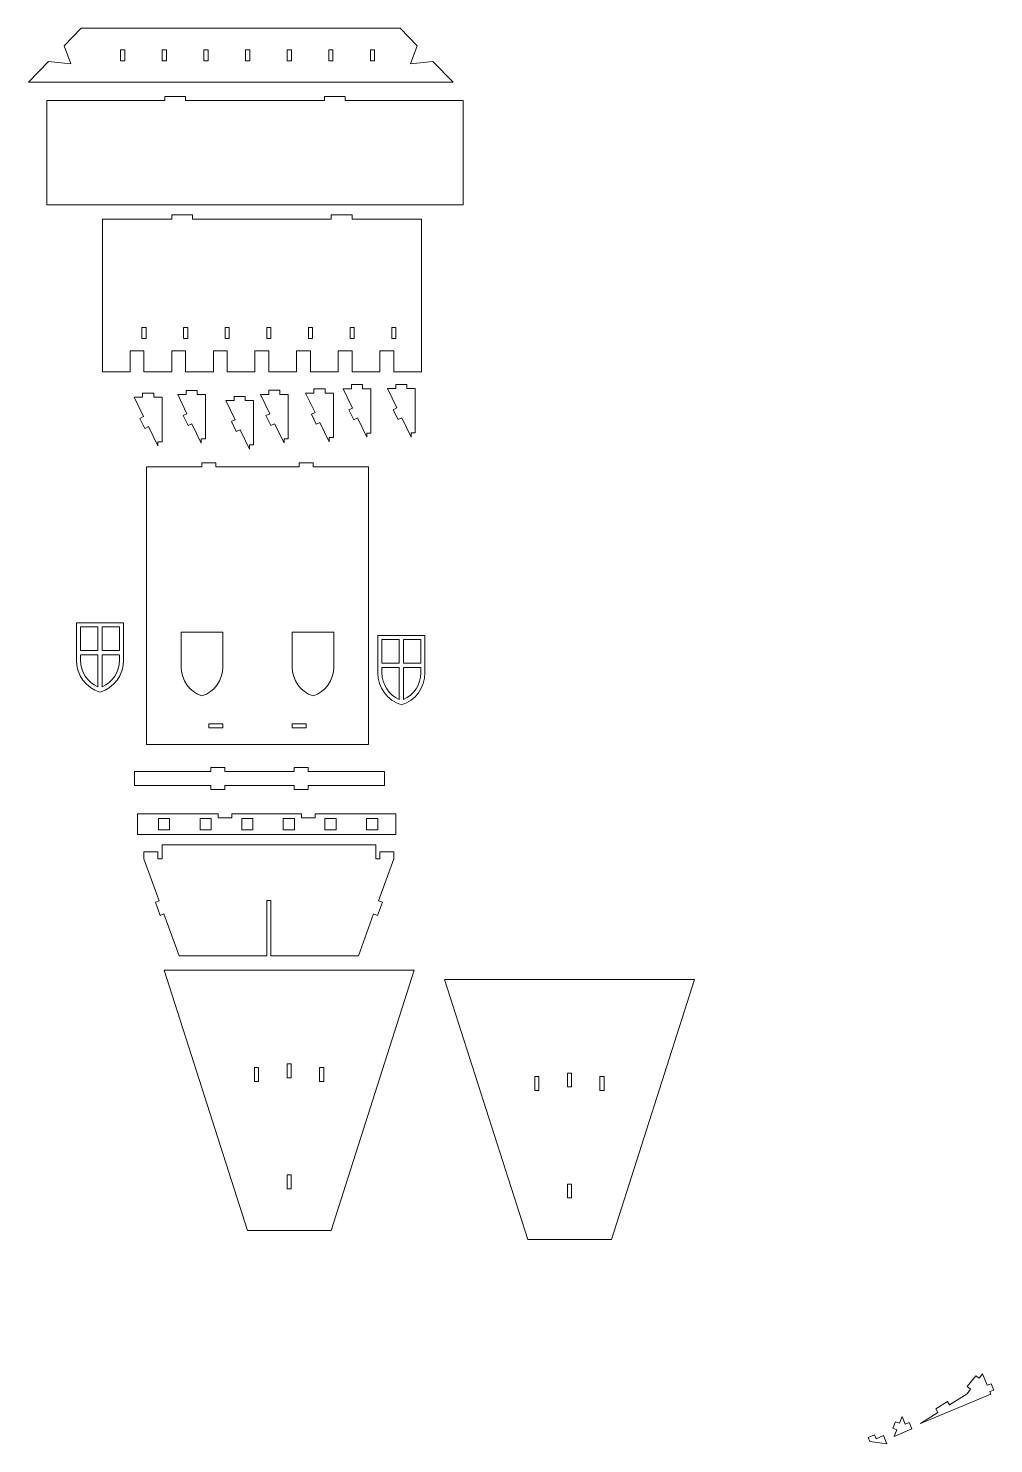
# Model space of a CAD drawing. Header units: millimetres. Extents: x -5563 to 1495, y -1833 to 2679.
# Drawn here: x -1004 to -309, y -625 to 395 of the extents above; entities that cross this region are included whole.
import ezdxf

# ---------------------------------------------------------------- set-up
doc = ezdxf.new("R2010")
doc.units = ezdxf.units.MM

msp = doc.modelspace()

# ---------------------------------------------------------------- linework, layer by layer
at = {"color": 7, "linetype": 'Continuous', "lineweight": 15}
for p, q in [((-966.2, 395.3), (-978.5, 382.7)), ((-736.2, 395.3), (-966.2, 395.3)), ((-724, 382.7), (-736.2, 395.3)), ((-973.7, 369.7), (-978.5, 382.7)), ((-934.7, 379.8), (-937.7, 379.8)), ((-937.7, 379.8), (-937.7, 371.8)), ((-934.7, 371.8), (-934.7, 379.8)), ((-904.7, 379.8), (-907.7, 379.8)), ((-907.7, 379.8), (-907.7, 371.8)), ((-904.7, 371.8), (-904.7, 379.8)), ((-874.7, 379.8), (-877.7, 379.8)), ((-877.7, 379.8), (-877.7, 371.8)), ((-874.7, 371.8), (-874.7, 379.8)), ((-844.7, 379.8), (-847.7, 379.8)), ((-847.7, 379.8), (-847.7, 371.8)), ((-844.7, 371.8), (-844.7, 379.8)), ((-814.7, 379.8), (-817.7, 379.8)), ((-817.7, 379.8), (-817.7, 371.8)), ((-814.7, 371.8), (-814.7, 379.8)), ((-784.7, 379.8), (-787.7, 379.8)), ((-787.7, 379.8), (-787.7, 371.8)), ((-784.7, 371.8), (-784.7, 379.8)), ((-754.7, 379.8), (-757.7, 379.8)), ((-757.7, 379.8), (-757.7, 371.8)), ((-754.7, 371.8), (-754.7, 379.8)), ((-724, 382.7), (-728.8, 369.7)), ((-989.7, 371.3), (-1004.2, 356.4)), ((-989.7, 371.3), (-973.7, 369.7)), ((-937.7, 371.8), (-934.7, 371.8)), ((-907.7, 371.8), (-904.7, 371.8)), ((-877.7, 371.8), (-874.7, 371.8)), ((-847.7, 371.8), (-844.7, 371.8)), ((-817.7, 371.8), (-814.7, 371.8)), ((-787.7, 371.8), (-784.7, 371.8)), ((-757.7, 371.8), (-754.7, 371.8)), ((-728.8, 369.7), (-712.8, 371.3)), ((-698.2, 356.4), (-712.8, 371.3)), ((-1004.2, 356.4), (-698.2, 356.4)), ((-990.9, 268.2), (-990.9, 343.2)), ((-990.9, 343.2), (-905.9, 343.2)), ((-905.9, 346.2), (-905.9, 343.2)), ((-890.9, 346.2), (-905.9, 346.2)), ((-890.9, 343.2), (-890.9, 346.2)), ((-890.9, 343.2), (-790.9, 343.2)), ((-775.9, 346.2), (-790.9, 346.2)), ((-790.9, 346.2), (-790.9, 343.2)), ((-775.9, 343.2), (-775.9, 346.2)), ((-775.9, 343.2), (-690.9, 343.2)), ((-690.9, 268.2), (-690.9, 343.2)), ((-990.9, 268.2), (-690.9, 268.2)), ((-950.9, 147.8), (-950.9, 257.8)), ((-950.9, 257.8), (-900.9, 257.8)), ((-885.9, 260.8), (-900.9, 260.8)), ((-900.9, 260.8), (-900.9, 257.8)), ((-885.9, 257.8), (-885.9, 260.8)), ((-885.9, 257.8), (-785.9, 257.8)), ((-785.9, 260.8), (-785.9, 257.8)), ((-770.9, 260.8), (-785.9, 260.8)), ((-770.9, 257.8), (-770.9, 260.8)), ((-770.9, 257.8), (-720.9, 257.8)), ((-720.9, 147.8), (-720.9, 257.8)), ((-919.4, 179.8), (-922.4, 179.8)), ((-922.4, 179.8), (-922.4, 171.8)), ((-919.4, 171.8), (-919.4, 179.8)), ((-889.4, 179.8), (-892.4, 179.8)), ((-892.4, 179.8), (-892.4, 171.8)), ((-889.4, 171.8), (-889.4, 179.8)), ((-859.4, 179.8), (-862.4, 179.8)), ((-862.4, 179.8), (-862.4, 171.8)), ((-859.4, 171.8), (-859.4, 179.8)), ((-829.4, 179.8), (-832.4, 179.8)), ((-832.4, 179.8), (-832.4, 171.8)), ((-829.4, 171.8), (-829.4, 179.8)), ((-799.4, 179.8), (-802.4, 179.8)), ((-802.4, 179.8), (-802.4, 171.8)), ((-799.4, 171.8), (-799.4, 179.8)), ((-769.4, 179.8), (-772.4, 179.8)), ((-772.4, 179.8), (-772.4, 171.8)), ((-769.4, 171.8), (-769.4, 179.8)), ((-739.4, 179.8), (-742.4, 179.8)), ((-742.4, 179.8), (-742.4, 171.8)), ((-739.4, 171.8), (-739.4, 179.8)), ((-922.4, 171.8), (-919.4, 171.8)), ((-892.4, 171.8), (-889.4, 171.8)), ((-862.4, 171.8), (-859.4, 171.8)), ((-832.4, 171.8), (-829.4, 171.8)), ((-802.4, 171.8), (-799.4, 171.8)), ((-772.4, 171.8), (-769.4, 171.8)), ((-742.4, 171.8), (-739.4, 171.8)), ((-930.9, 147.8), (-930.9, 162.8)), ((-930.9, 162.8), (-920.9, 162.8)), ((-920.9, 162.8), (-920.9, 147.8)), ((-900.9, 162.8), (-890.9, 162.8)), ((-900.9, 147.8), (-900.9, 162.8)), ((-890.9, 162.8), (-890.9, 147.8)), ((-870.9, 162.8), (-860.9, 162.8)), ((-870.9, 147.8), (-870.9, 162.8)), ((-860.9, 162.8), (-860.9, 147.8)), ((-840.9, 162.8), (-830.9, 162.8)), ((-840.9, 147.8), (-840.9, 162.8)), ((-830.9, 162.8), (-830.9, 147.8)), ((-810.9, 162.8), (-800.9, 162.8)), ((-810.9, 147.8), (-810.9, 162.8)), ((-800.9, 162.8), (-800.9, 147.8)), ((-780.9, 162.8), (-770.9, 162.8)), ((-780.9, 147.8), (-780.9, 162.8)), ((-770.9, 162.8), (-770.9, 147.8)), ((-750.9, 162.8), (-740.9, 162.8)), ((-750.9, 147.8), (-750.9, 162.8)), ((-740.9, 162.8), (-740.9, 147.8)), ((-950.9, 147.8), (-930.9, 147.8)), ((-920.9, 147.8), (-900.9, 147.8)), ((-890.9, 147.8), (-870.9, 147.8)), ((-860.9, 147.8), (-840.9, 147.8)), ((-830.9, 147.8), (-810.9, 147.8)), ((-800.9, 147.8), (-780.9, 147.8)), ((-770.9, 147.8), (-750.9, 147.8)), ((-740.9, 147.8), (-720.9, 147.8)), ((-890.6, 134.4), (-882.6, 134.4)), ((-890.6, 131.4), (-890.6, 134.4)), ((-882.6, 134.4), (-882.6, 131.4)), ((-831, 131.5), (-831, 134.5)), ((-831, 134.5), (-823, 134.5)), ((-823, 134.5), (-823, 131.5)), ((-798.4, 132.4), (-798.4, 135.4)), ((-798.4, 135.4), (-790.4, 135.4)), ((-790.4, 135.4), (-790.4, 132.4)), ((-770.6, 121.6), (-777.4, 135.6)), ((-777.4, 135.6), (-771.4, 135.6)), ((-771.4, 135.6), (-771.4, 138.6)), ((-771.4, 138.6), (-763.4, 138.6)), ((-763.4, 138.6), (-763.4, 135.6)), ((-763.4, 135.6), (-757.4, 135.6)), ((-757.4, 135.6), (-757.4, 103.6)), ((-745.4, 135.7), (-739.4, 135.7)), ((-738.6, 121.8), (-745.4, 135.7)), ((-739.4, 135.7), (-739.4, 138.7)), ((-739.4, 138.7), (-731.4, 138.7)), ((-731.4, 138.7), (-731.4, 135.7)), ((-731.4, 135.7), (-725.4, 135.7)), ((-725.4, 135.7), (-725.4, 103.7)), ((-927.9, 129.4), (-921.9, 129.4)), ((-921.2, 115.5), (-927.9, 129.4)), ((-921.9, 129.4), (-921.9, 132.4)), ((-921.9, 132.4), (-913.9, 132.4)), ((-913.9, 132.4), (-913.9, 129.4)), ((-913.9, 129.4), (-907.9, 129.4)), ((-907.9, 129.4), (-907.9, 97.4)), ((-896.6, 131.4), (-890.6, 131.4)), ((-889.9, 117.5), (-896.6, 131.4)), ((-882.6, 131.4), (-876.6, 131.4)), ((-876.6, 131.4), (-876.6, 99.4)), ((-855.2, 113.2), (-861.9, 127.1)), ((-861.9, 127.1), (-855.9, 127.1)), ((-855.9, 127.1), (-855.9, 130.1)), ((-855.9, 130.1), (-847.9, 130.1)), ((-847.9, 130.1), (-847.9, 127.1)), ((-847.9, 127.1), (-841.9, 127.1)), ((-841.9, 127.1), (-841.9, 95.1)), ((-837, 131.5), (-831, 131.5)), ((-830.3, 117.6), (-837, 131.5)), ((-823, 131.5), (-817, 131.5)), ((-817, 131.5), (-817, 99.5)), ((-804.4, 132.4), (-798.4, 132.4)), ((-797.6, 118.5), (-804.4, 132.4)), ((-790.4, 132.4), (-784.4, 132.4)), ((-784.4, 132.4), (-784.4, 100.4)), ((-923.9, 114.2), (-921.2, 115.5)), ((-920.4, 107), (-923.9, 114.2)), ((-892.6, 116.2), (-889.9, 117.5)), ((-889.1, 109), (-892.6, 116.2)), ((-857.9, 111.9), (-855.2, 113.2)), ((-833, 116.3), (-830.3, 117.6)), ((-829.5, 109.1), (-833, 116.3)), ((-800.3, 117.2), (-797.6, 118.5)), ((-796.8, 110), (-800.3, 117.2)), ((-773.3, 120.3), (-770.6, 121.6)), ((-769.8, 113.1), (-773.3, 120.3)), ((-767.1, 114.5), (-769.8, 113.1)), ((-760.4, 100.6), (-767.1, 114.5)), ((-741.3, 120.5), (-738.6, 121.8)), ((-737.8, 113.3), (-741.3, 120.5)), ((-735.1, 114.6), (-737.8, 113.3)), ((-728.4, 100.7), (-735.1, 114.6)), ((-917.7, 108.3), (-920.4, 107)), ((-910.9, 94.4), (-917.7, 108.3)), ((-886.4, 110.3), (-889.1, 109)), ((-879.6, 96.4), (-886.4, 110.3)), ((-854.4, 104.7), (-857.9, 111.9)), ((-851.7, 106), (-854.4, 104.7)), ((-844.9, 92.1), (-851.7, 106)), ((-826.8, 110.4), (-829.5, 109.1)), ((-820, 96.5), (-826.8, 110.4)), ((-794.2, 111.3), (-796.8, 110)), ((-787.4, 97.4), (-794.2, 111.3)), ((-757.4, 103.6), (-760.4, 103.6)), ((-760.4, 103.6), (-760.4, 100.6)), ((-725.4, 103.7), (-728.4, 103.7)), ((-728.4, 103.7), (-728.4, 100.7)), ((-907.9, 97.4), (-910.9, 97.4)), ((-910.9, 97.4), (-910.9, 94.4)), ((-876.6, 99.4), (-879.6, 99.4)), ((-879.6, 99.4), (-879.6, 96.4)), ((-844.9, 95.1), (-844.9, 92.1)), ((-841.9, 95.1), (-844.9, 95.1)), ((-817, 99.5), (-820, 99.5)), ((-820, 99.5), (-820, 96.5)), ((-784.4, 100.4), (-787.4, 100.4)), ((-787.4, 100.4), (-787.4, 97.4)), ((-869.1, 82.2), (-879.1, 82.2)), ((-879.1, 82.2), (-879.1, 79.2)), ((-869.1, 79.2), (-869.1, 82.2)), ((-809.1, 82.2), (-809.1, 79.2)), ((-799.1, 82.2), (-809.1, 82.2)), ((-799.1, 79.2), (-799.1, 82.2)), ((-919.1, -120.8), (-919.1, 79.2)), ((-919.1, 79.2), (-879.1, 79.2)), ((-869.1, 79.2), (-809.1, 79.2)), ((-799.1, 79.2), (-759.1, 79.2)), ((-759.1, -120.8), (-759.1, 79.2)), ((-969.6, -33.1), (-969.6, -60.1)), ((-935.6, -33.1), (-969.6, -33.1)), ((-966.6, -36.1), (-966.6, -53.1)), ((-954.1, -36.1), (-966.6, -36.1)), ((-954.1, -53.1), (-954.1, -36.1)), ((-951.1, -36.1), (-951.1, -53.1)), ((-938.6, -36.1), (-951.1, -36.1)), ((-938.6, -53.1), (-938.6, -36.1)), ((-935.6, -60.1), (-935.6, -33.1)), ((-894.1, -39.9), (-864.1, -39.9)), ((-894.1, -64.9), (-894.1, -39.9)), ((-864.1, -39.9), (-864.1, -64.9)), ((-814.1, -64.9), (-814.1, -39.9)), ((-814.1, -39.9), (-784.1, -39.9)), ((-784.1, -39.9), (-784.1, -64.9)), ((-752.4, -42.2), (-752.4, -69.2)), ((-718.4, -42.2), (-752.4, -42.2)), ((-736.9, -45.2), (-749.4, -45.2)), ((-749.4, -45.2), (-749.4, -62.2)), ((-736.9, -62.2), (-736.9, -45.2)), ((-721.4, -45.2), (-733.9, -45.2)), ((-733.9, -45.2), (-733.9, -62.2)), ((-721.4, -62.2), (-721.4, -45.2)), ((-718.4, -69.2), (-718.4, -42.2)), ((-966.6, -53.1), (-954.1, -53.1)), ((-966.6, -56.1), (-966.6, -60.1)), ((-954.1, -56.1), (-966.6, -56.1)), ((-954.1, -79.3), (-954.1, -56.1)), ((-951.1, -53.1), (-938.6, -53.1)), ((-938.6, -56.1), (-951.1, -56.1)), ((-951.1, -56.1), (-951.1, -79.3)), ((-938.6, -60.1), (-938.6, -56.1)), ((-749.4, -62.2), (-736.9, -62.2)), ((-736.9, -65.2), (-749.4, -65.2)), ((-749.4, -65.2), (-749.4, -69.2)), ((-736.9, -88.4), (-736.9, -65.2)), ((-733.9, -62.2), (-721.4, -62.2)), ((-721.4, -65.2), (-733.9, -65.2)), ((-733.9, -65.2), (-733.9, -88.4)), ((-721.4, -69.2), (-721.4, -65.2)), ((-874.1, -105.8), (-864.1, -105.8)), ((-874.1, -108.8), (-874.1, -105.8)), ((-874.1, -108.8), (-864.1, -108.8)), ((-864.1, -108.8), (-864.1, -105.8)), ((-814.1, -105.8), (-804.1, -105.8)), ((-814.1, -108.8), (-814.1, -105.8)), ((-814.1, -108.8), (-804.1, -108.8)), ((-804.1, -108.8), (-804.1, -105.8)), ((-919.1, -120.8), (-759.1, -120.8)), ((-927.7, -150.3), (-927.7, -140.3)), ((-927.7, -140.3), (-872.7, -140.3)), ((-872.7, -137.3), (-872.7, -140.3)), ((-862.7, -137.3), (-872.7, -137.3)), ((-862.7, -140.3), (-862.7, -137.3)), ((-862.7, -140.3), (-812.7, -140.3)), ((-812.7, -137.3), (-812.7, -140.3)), ((-802.7, -137.3), (-812.7, -137.3)), ((-802.7, -140.3), (-802.7, -137.3)), ((-802.7, -140.3), (-747.7, -140.3)), ((-747.7, -150.3), (-747.7, -140.3)), ((-927.7, -150.3), (-872.7, -150.3)), ((-872.7, -150.3), (-872.7, -153.3)), ((-862.7, -153.3), (-862.7, -150.3)), ((-862.7, -150.3), (-812.7, -150.3)), ((-812.7, -150.3), (-812.7, -153.3)), ((-802.7, -150.3), (-747.7, -150.3)), ((-802.7, -153.3), (-802.7, -150.3)), ((-872.7, -153.3), (-862.7, -153.3)), ((-812.7, -153.3), (-802.7, -153.3)), ((-925.5, -170.7), (-867.5, -170.7)), ((-925.5, -185.7), (-925.5, -170.7)), ((-867.5, -173.7), (-867.5, -170.7)), ((-857.5, -173.7), (-857.5, -170.7)), ((-857.5, -170.7), (-807.5, -170.7)), ((-807.5, -173.7), (-807.5, -170.7)), ((-797.5, -173.7), (-797.5, -170.7)), ((-797.5, -170.7), (-739.5, -170.7)), ((-739.5, -170.7), (-739.5, -185.7)), ((-910.5, -174.2), (-902.5, -174.2)), ((-910.5, -182.2), (-910.5, -174.2)), ((-902.5, -182.2), (-910.5, -182.2)), ((-902.5, -174.2), (-902.5, -182.2)), ((-880.5, -182.2), (-880.5, -174.2)), ((-880.5, -174.2), (-872.5, -174.2)), ((-872.5, -182.2), (-880.5, -182.2)), ((-872.5, -174.2), (-872.5, -182.2)), ((-867.5, -173.7), (-857.5, -173.7)), ((-850.5, -174.2), (-842.5, -174.2)), ((-850.5, -182.2), (-850.5, -174.2)), ((-842.5, -182.2), (-850.5, -182.2)), ((-842.5, -174.2), (-842.5, -182.2)), ((-820.5, -174.2), (-812.5, -174.2)), ((-820.5, -182.2), (-820.5, -174.2)), ((-812.5, -182.2), (-820.5, -182.2)), ((-812.5, -174.2), (-812.5, -182.2)), ((-807.5, -173.7), (-797.5, -173.7)), ((-790.5, -182.2), (-790.5, -174.2)), ((-790.5, -174.2), (-782.5, -174.2)), ((-782.5, -182.2), (-790.5, -182.2)), ((-782.5, -174.2), (-782.5, -182.2)), ((-760.5, -174.2), (-752.5, -174.2)), ((-760.5, -182.2), (-760.5, -174.2)), ((-752.5, -182.2), (-760.5, -182.2)), ((-752.5, -174.2), (-752.5, -182.2)), ((-739.5, -185.7), (-925.5, -185.7)), ((-907.9, -193.1), (-753.9, -193.1)), ((-907.9, -203.1), (-907.9, -193.1)), ((-753.9, -193.1), (-753.9, -203.1)), ((-920.9, -203.1), (-920.9, -198.1)), ((-920.9, -198.1), (-910.9, -198.1)), ((-909.9, -233.4), (-920.9, -203.1)), ((-910.9, -198.1), (-910.9, -203.1)), ((-910.9, -203.1), (-907.9, -203.1)), ((-753.9, -203.1), (-750.9, -203.1)), ((-740.9, -203.1), (-752, -233.4)), ((-750.9, -203.1), (-750.9, -198.1)), ((-750.9, -198.1), (-740.9, -198.1)), ((-740.9, -198.1), (-740.9, -203.1)), ((-912.7, -234.5), (-909.9, -233.4)), ((-909.3, -243.9), (-912.7, -234.5)), ((-829.4, -233.1), (-832.4, -233.1)), ((-832.4, -233.1), (-832.4, -273.1)), ((-829.4, -273.1), (-829.4, -233.1)), ((-749.1, -234.5), (-752.6, -243.9)), ((-752, -233.4), (-749.1, -234.5)), ((-906.5, -242.8), (-909.3, -243.9)), ((-895.5, -273.1), (-906.5, -242.8)), ((-755.4, -242.8), (-766.4, -273.1)), ((-752.6, -243.9), (-755.4, -242.8)), ((-832.4, -273.1), (-895.5, -273.1)), ((-766.4, -273.1), (-829.4, -273.1)), ((-846.4, -470.9), (-906.3, -283.4)), ((-906.3, -283.4), (-726.3, -283.4)), ((-726.3, -283.4), (-786.1, -470.9)), ((-524.3, -290), (-704.3, -290)), ((-704.3, -290), (-644.4, -477.5)), ((-584.1, -477.5), (-524.3, -290)), ((-841.3, -363.5), (-841.3, -353.5)), ((-838.3, -353.5), (-841.3, -353.5)), ((-838.3, -363.5), (-838.3, -353.5)), ((-817.8, -350.9), (-814.8, -350.9)), ((-817.8, -360.9), (-817.8, -350.9)), ((-814.8, -350.9), (-814.8, -360.9)), ((-794.3, -353.5), (-791.3, -353.5)), ((-794.3, -353.5), (-794.3, -363.5)), ((-791.3, -353.5), (-791.3, -363.5)), ((-838.3, -363.5), (-841.3, -363.5)), ((-814.8, -360.9), (-817.8, -360.9)), ((-794.3, -363.5), (-791.3, -363.5)), ((-639.3, -360.1), (-639.3, -370.1)), ((-636.3, -360.1), (-639.3, -360.1)), ((-636.3, -360.1), (-636.3, -370.1)), ((-615.8, -357.5), (-615.8, -367.5)), ((-612.8, -357.5), (-615.8, -357.5)), ((-612.8, -367.5), (-612.8, -357.5)), ((-592.3, -370.1), (-592.3, -360.1)), ((-592.3, -360.1), (-589.3, -360.1)), ((-589.3, -370.1), (-589.3, -360.1)), ((-636.3, -370.1), (-639.3, -370.1)), ((-615.8, -367.5), (-612.8, -367.5)), ((-592.3, -370.1), (-589.3, -370.1)), ((-817.8, -430.9), (-814.8, -430.9)), ((-817.8, -440.9), (-817.8, -430.9)), ((-814.8, -430.9), (-814.8, -440.9)), ((-615.8, -437.5), (-615.8, -447.5)), ((-612.8, -437.5), (-615.8, -437.5)), ((-612.8, -447.5), (-612.8, -437.5)), ((-814.8, -440.9), (-817.8, -440.9)), ((-615.8, -447.5), (-612.8, -447.5)), ((-786.1, -470.9), (-846.4, -470.9)), ((-644.4, -477.5), (-584.1, -477.5)), ((-327.7, -583.5), (-321.6, -575.6)), ((-319.2, -577.4), (-321.6, -575.6)), ((-316.7, -574.2), (-319.2, -577.4)), ((-313.3, -582.5), (-316.7, -574.2)), ((-361.4, -610), (-310.6, -589)), ((-327.8, -588.6), (-340.4, -596.6)), ((-325.3, -585.4), (-327.8, -588.6)), ((-325.3, -585.4), (-327.7, -583.5)), ((-310.5, -581.4), (-313.3, -582.5)), ((-308.6, -586), (-311.4, -587.1)), ((-311.4, -587.1), (-310.6, -589)), ((-308.6, -586), (-310.5, -581.4)), ((-342, -594.1), (-350.4, -599.5)), ((-348.8, -602), (-350.4, -599.5)), ((-340.4, -596.6), (-342, -594.1)), ((-381.2, -613.4), (-379.3, -608.8)), ((-379.3, -608.8), (-376.5, -609.9)), ((-376.5, -609.9), (-374.5, -605.1)), ((-374.5, -605.1), (-372.3, -610.5)), ((-372.3, -610.5), (-369.5, -609.4)), ((-369.5, -609.4), (-367.6, -614)), ((-348.8, -602), (-361.4, -610)), ((-399, -620.2), (-394.4, -618.3)), ((-397.9, -623), (-399, -620.2)), ((-394.4, -618.3), (-393.2, -621)), ((-393.2, -621), (-387.9, -618.8)), ((-387.9, -618.8), (-385.5, -624.6)), ((-378.4, -614.5), (-381.2, -613.4)), ((-367.6, -614), (-380.4, -619.3)), ((-380.4, -619.3), (-378.4, -614.5)), ((-385.5, -624.6), (-397.9, -623))]:
    msp.add_line(p, q, dxfattribs=at)
for centre, radius, start, end in [((-945.6, -60.1), 24, 180, 253.0422), ((-945.6, -60.1), 21, 180, 246.1238), ((-959.6, -60.1), 24, 286.9578, 0), ((-959.6, -60.1), 21, 293.8762, 0), ((-872.1, -64.9), 22, 180, 251.447), ((-886.1, -64.9), 22, 288.553, 0), ((-792.1, -64.9), 22, 180, 251.447), ((-806.1, -64.9), 22, 288.553, 0), ((-728.4, -69.2), 24, 180, 253.0422), ((-728.4, -69.2), 21, 180, 246.1238), ((-742.4, -69.2), 24, 286.9578, 0), ((-742.4, -69.2), 21, 293.8762, 0)]:
    msp.add_arc(centre, radius, start, end, dxfattribs=at)

doc.saveas('drawing.dxf')
